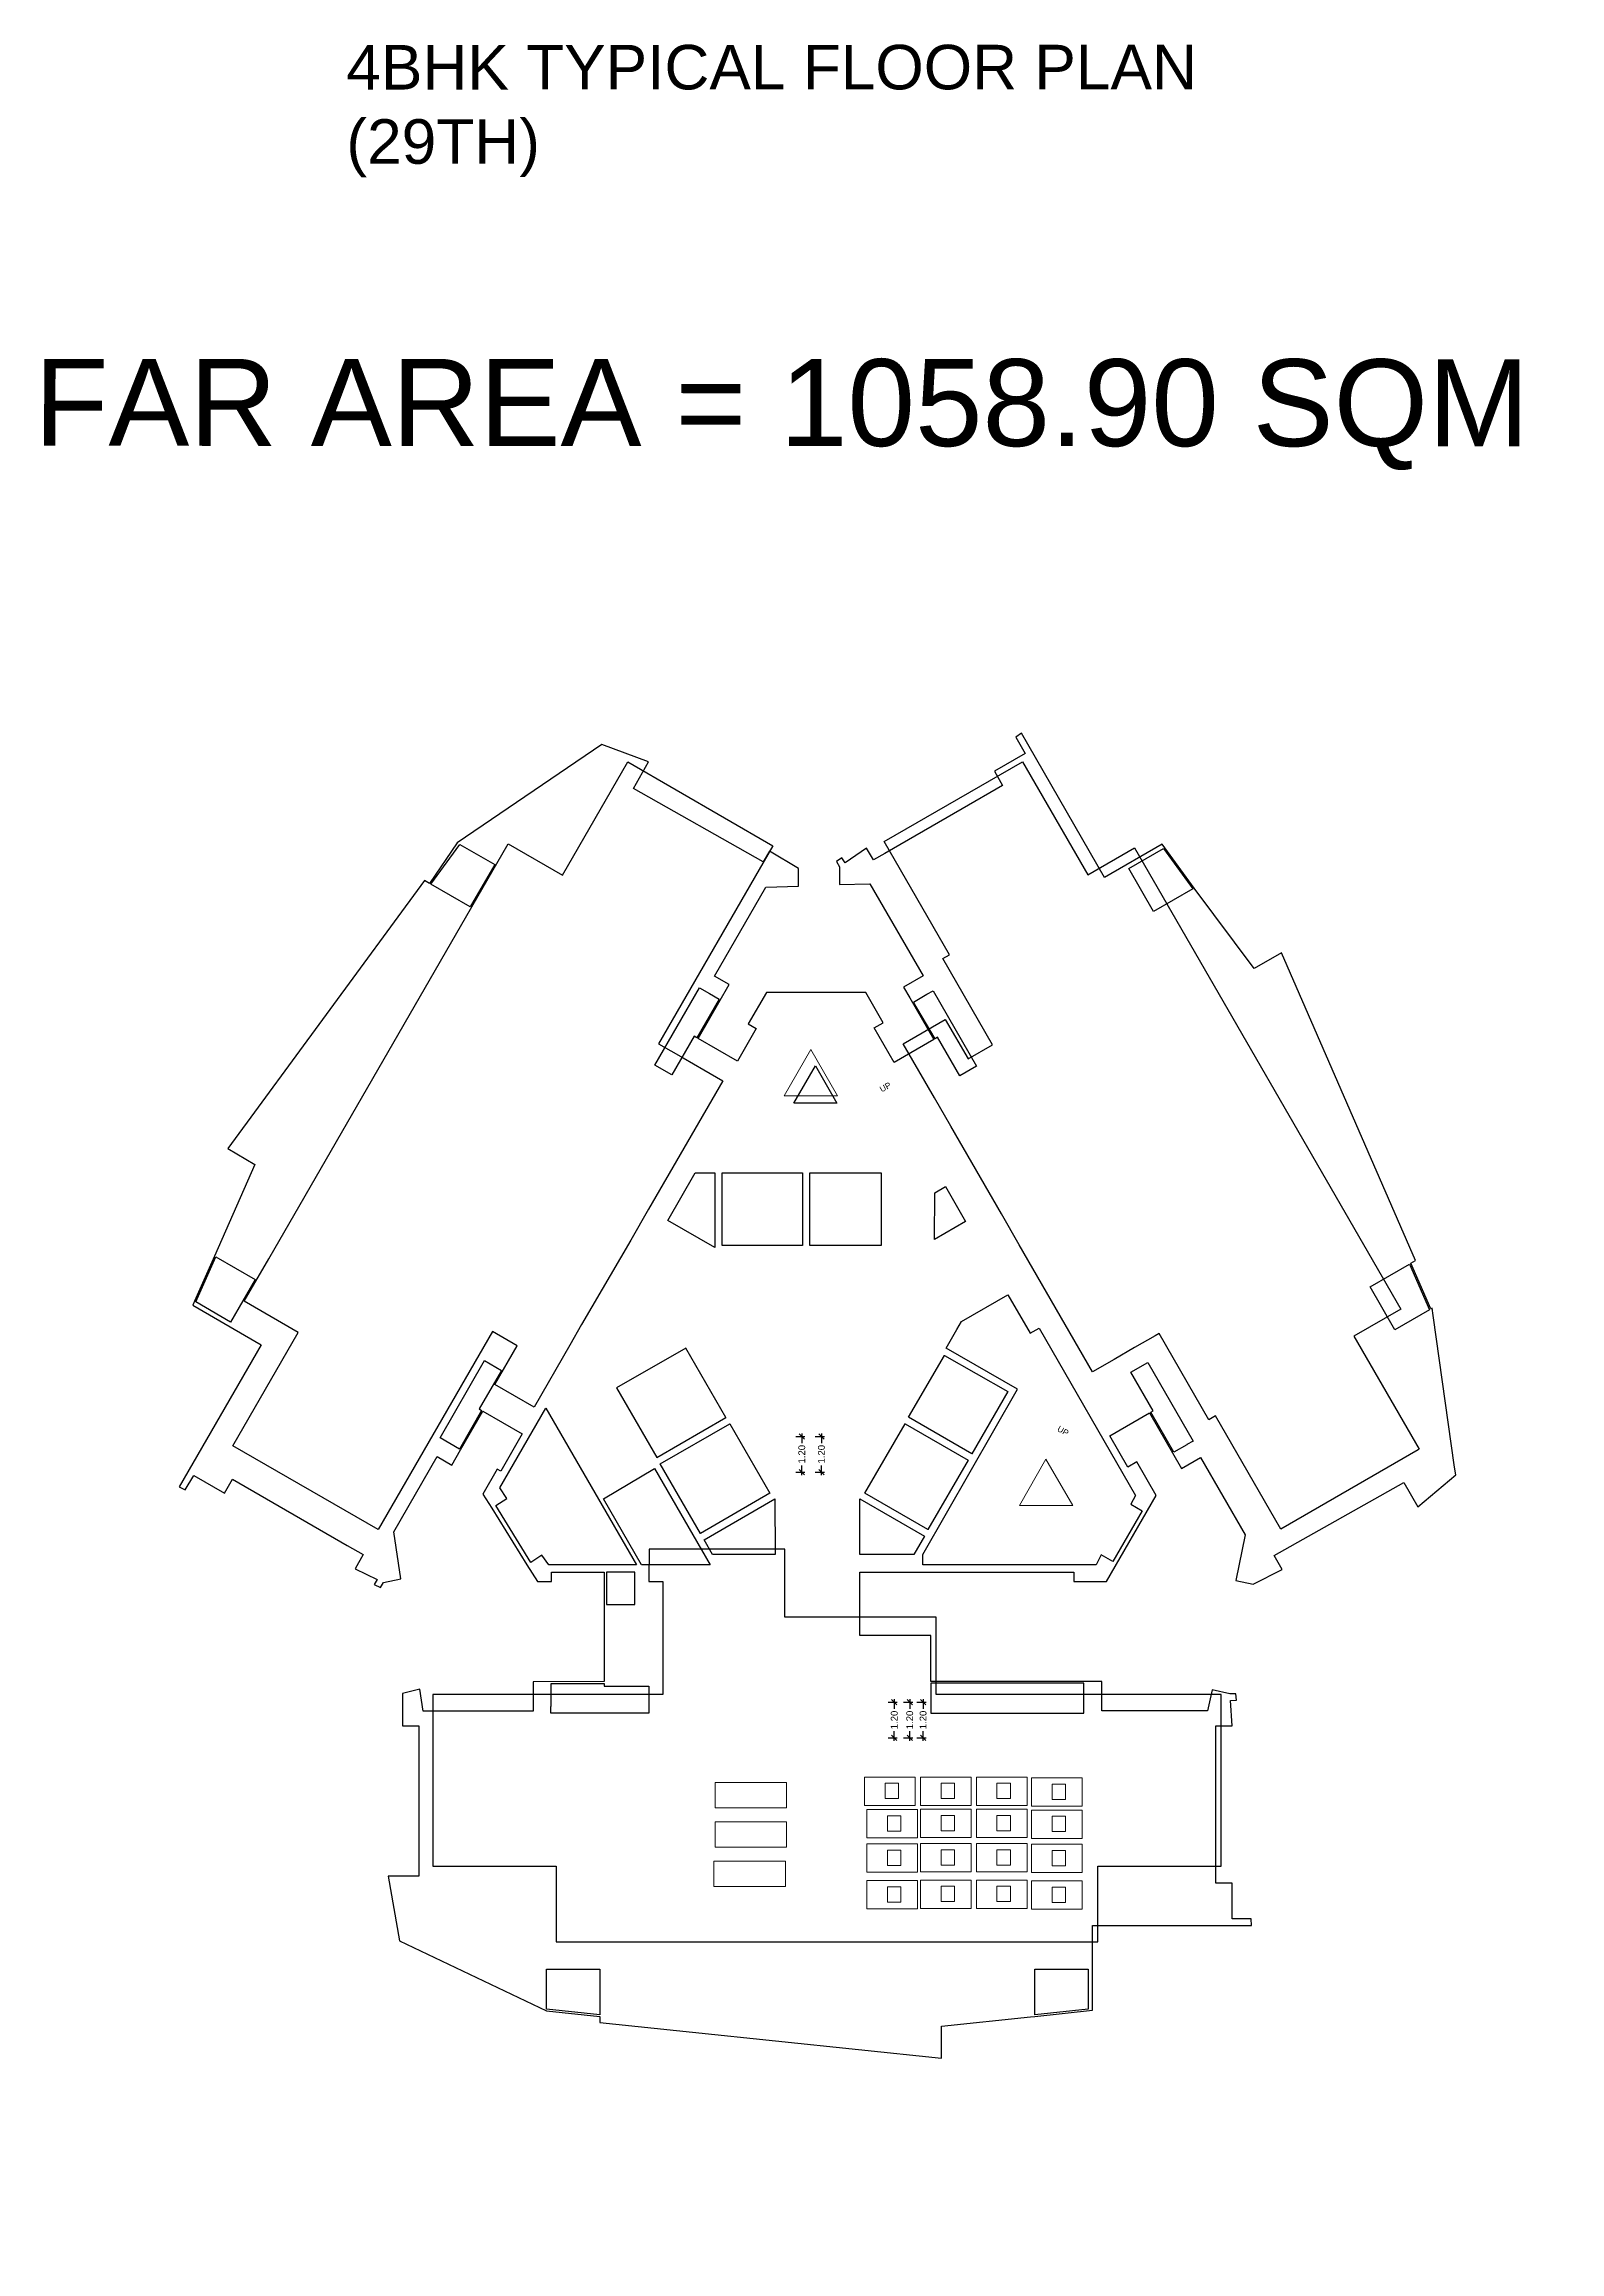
# Model space of a CAD drawing. Header units: metres. Extents: x 256329 to 886268, y -249371 to 355.
# Drawn here: x 281939.4 to 281990.4, y -555.7 to -481.3 of the extents above; entities that cross this region are included whole.
import ezdxf

# ---------------------------------------------------------------- set-up
doc = ezdxf.new("R2010")
doc.units = ezdxf.units.M
doc.header["$MEASUREMENT"] = 0
doc.header["$PDMODE"] = 35
doc.linetypes.add('CONTINOUS', pattern=[0])
doc.layers.get('0').update_dxf_attribs({"lineweight": 18})
doc.layers.get('Defpoints').update_dxf_attribs({"lineweight": 20})
doc.layers.add('A_TEXT', color=4, linetype='Continuous', lineweight=0, transparency=0.3)
for name, color, linetype, lineweight in [('BLK_1_FLR_35_BATH', 7, 'Continuous', 0), ('BLK_1_FLR_35_EXIT_WIDTH_DOOR', 7, 'Continuous', 0), ('BLK_1_FLR_35_UNITFA', 7, 'Continuous', 0)]:
    doc.layers.add(name, color=color, linetype=linetype, lineweight=lineweight)
for name, color, linetype in [('BLK_1_FLR_35_BLT_UP_AREA', 25, 'Continuous'), ('BLK_1_FLR_35_BLT_UP_AREA_DEDUCT', 25, 'Continuous'), ('BLK_1_FLR_35_CARPET_AREA', 25, 'Continuous'), ('BLK_1_FLR_35_FAR_AREA_DEDUCT', 7, 'Continuous'), ('BLK_1_FLR_35_WATER_CLOSET', 2, 'Continuous')]:
    doc.layers.add(name, color=color, linetype=linetype)
for name, color, linetype, plot in [('BLK_1_FLR_35_EXIT_WIDTH_STAIR', 7, 'Continuous', False), ('BLK_1_FLR_35_LIFT_10', 7, 'Continuous', False), ('BLK_1_FLR_35_LIFT_11', 7, 'Continuous', False), ('BLK_1_FLR_35_LIFT_12', 7, 'Continuous', False), ('BLK_1_FLR_35_LIFT_7', 7, 'Continuous', False), ('BLK_1_FLR_35_LIFT_8', 7, 'Continuous', False), ('BLK_1_FLR_35_LIFT_9', 7, 'Continuous', False)]:
    doc.layers.add(name, color=color, linetype=linetype, plot=plot)
doc.styles.add('Arial', font='arial.ttf')
doc.styles.get("Standard").update_dxf_attribs({"font": 'arial.ttf'})
doc.dimstyles.new('METRIC DIM', dxfattribs={"dimtxt": 0.23, "dimasz": 0.18, "dimexe": 0.1, "dimexo": 0.1, "dimgap": 0.09, "dimtad": 0, "dimzin": 0, "dimdsep": 46, "dimtxsty": 'Standard', "dimblk": 'OBLIQUE', "dimcen": 0, "dimdle": 0.1, "dimclrd": 147, "dimclre": 147, "dimclrt": 7, "dimadec": 0, "dimazin": 0, "dimtfac": 1, "dimtofl": 0, "dimtmove": 0, "dimatfit": 2, "dimfxl": 0.125, "dimtolj": 1, "dimtzin": 0, "dimarcsym": 0})

# ---------------------------------------------------------------- blocks, each defined once
blk = doc.blocks.new('_Oblique')
at = {"color": 0, "linetype": 'ByBlock', "lineweight": -2}
blk.add_line((-0.5, -0.5), (0.5, 0.5), dxfattribs=at)
blk = doc.blocks.new('*D127')
at = {"layer": 'BLK_1_FLR_35_EXIT_WIDTH_DOOR', "color": 147, "lineweight": -2, "transparency": 16777216}
for p, q in [((281967.806682, -537.156136), (281968.113745, -537.156136)), ((281968.013745, -537.056136), (281968.013745, -537.379436)), ((281968.013745, -538.457736), (281968.013745, -538.134436)), ((281967.806682, -538.357736), (281968.113745, -538.357736))]:
    blk.add_line(p, q, dxfattribs=at)
at = {"layer": 'Defpoints', "color": 0, "transparency": 16777216}
for p in [(281967.706682, -537.156136), (281967.706682, -538.357736), (281968.013745, -538.357736)]:
    blk.add_point(p, dxfattribs=at)
at = {"layer": 'BLK_1_FLR_35_EXIT_WIDTH_DOOR', "color": 147, "lineweight": -2, "transparency": 16777216, "xscale": 0.18, "yscale": 0.18, "zscale": 0.18}
for p, rotation in [((281968.013745, -537.156136), 90), ((281968.013745, -538.357736), 270)]:
    blk.add_blockref('_Oblique', p, dxfattribs=dict(at, rotation=rotation))
at = {"layer": 'BLK_1_FLR_35_EXIT_WIDTH_DOOR', "color": 7, "transparency": 16777216, "insert": (281968.013745, -537.756936), "char_height": 0.23, "attachment_point": 5, "rotation": 90}
blk.add_mtext('\\A1;1.20', dxfattribs=at)
blk = doc.blocks.new('*D128')
at = {"layer": 'BLK_1_FLR_35_EXIT_WIDTH_DOOR', "color": 147, "lineweight": -2, "transparency": 16777216}
for p, q in [((281968.327249, -537.156136), (281968.634313, -537.156136)), ((281968.534313, -537.056136), (281968.534313, -537.379436)), ((281968.534313, -538.457736), (281968.534313, -538.134436)), ((281968.327249, -538.357736), (281968.634313, -538.357736))]:
    blk.add_line(p, q, dxfattribs=at)
at = {"layer": 'Defpoints', "color": 0, "transparency": 16777216}
for p in [(281968.227249, -537.156136), (281968.227249, -538.357736), (281968.534313, -538.357736)]:
    blk.add_point(p, dxfattribs=at)
at = {"layer": 'BLK_1_FLR_35_EXIT_WIDTH_DOOR', "color": 147, "lineweight": -2, "transparency": 16777216, "xscale": 0.18, "yscale": 0.18, "zscale": 0.18}
for p, rotation in [((281968.534313, -537.156136), 90), ((281968.534313, -538.357736), 270)]:
    blk.add_blockref('_Oblique', p, dxfattribs=dict(at, rotation=rotation))
at = {"layer": 'BLK_1_FLR_35_EXIT_WIDTH_DOOR', "color": 7, "transparency": 16777216, "insert": (281968.534313, -537.756936), "char_height": 0.23, "attachment_point": 5, "rotation": 90}
blk.add_mtext('\\A1;1.20', dxfattribs=at)
blk = doc.blocks.new('*D129')
at = {"layer": 'BLK_1_FLR_35_EXIT_WIDTH_DOOR', "color": 147, "lineweight": -2, "transparency": 16777216}
for p, q in [((281968.777628, -537.156136), (281969.084692, -537.156136)), ((281968.984692, -537.056136), (281968.984692, -537.379436)), ((281968.984692, -538.457736), (281968.984692, -538.134436)), ((281968.777628, -538.357736), (281969.084692, -538.357736))]:
    blk.add_line(p, q, dxfattribs=at)
at = {"layer": 'Defpoints', "color": 0, "transparency": 16777216}
for p in [(281968.677628, -537.156136), (281968.677628, -538.357736), (281968.984692, -538.357736)]:
    blk.add_point(p, dxfattribs=at)
at = {"layer": 'BLK_1_FLR_35_EXIT_WIDTH_DOOR', "color": 147, "lineweight": -2, "transparency": 16777216, "xscale": 0.18, "yscale": 0.18, "zscale": 0.18}
for p, rotation in [((281968.984692, -537.156136), 90), ((281968.984692, -538.357736), 270)]:
    blk.add_blockref('_Oblique', p, dxfattribs=dict(at, rotation=rotation))
at = {"layer": 'BLK_1_FLR_35_EXIT_WIDTH_DOOR', "color": 7, "transparency": 16777216, "insert": (281968.984692, -537.756936), "char_height": 0.23, "attachment_point": 5, "rotation": 90}
blk.add_mtext('\\A1;1.20', dxfattribs=at)
blk = doc.blocks.new('*D130')
at = {"layer": 'BLK_1_FLR_35_EXIT_WIDTH_STAIR', "color": 147, "lineweight": -2, "transparency": 16777216}
for p, q in [((281965.354187, -528.207256), (281965.66125, -528.207256)), ((281965.56125, -528.107256), (281965.56125, -528.430556)), ((281965.56125, -529.508856), (281965.56125, -529.185556)), ((281965.354187, -529.408856), (281965.66125, -529.408856))]:
    blk.add_line(p, q, dxfattribs=at)
at = {"layer": 'Defpoints', "color": 0, "transparency": 16777216}
for p in [(281965.254187, -528.207256), (281965.254187, -529.408856), (281965.56125, -529.408856)]:
    blk.add_point(p, dxfattribs=at)
at = {"layer": 'BLK_1_FLR_35_EXIT_WIDTH_STAIR', "color": 147, "lineweight": -2, "transparency": 16777216, "xscale": 0.18, "yscale": 0.18, "zscale": 0.18}
for p, rotation in [((281965.56125, -528.207256), 90), ((281965.56125, -529.408856), 270)]:
    blk.add_blockref('_Oblique', p, dxfattribs=dict(at, rotation=rotation))
at = {"layer": 'BLK_1_FLR_35_EXIT_WIDTH_STAIR', "color": 7, "transparency": 16777216, "insert": (281965.56125, -528.808056), "char_height": 0.23, "attachment_point": 5, "rotation": 90}
blk.add_mtext('\\A1;1.20', dxfattribs=at)
blk = doc.blocks.new('*D131')
at = {"layer": 'BLK_1_FLR_35_EXIT_WIDTH_STAIR', "color": 147, "lineweight": -2, "transparency": 16777216}
for p, q in [((281964.693241, -528.207256), (281965.000304, -528.207256)), ((281964.900304, -528.107256), (281964.900304, -528.430556)), ((281964.900304, -529.508856), (281964.900304, -529.185556)), ((281964.693241, -529.408856), (281965.000304, -529.408856))]:
    blk.add_line(p, q, dxfattribs=at)
at = {"layer": 'Defpoints', "color": 0, "transparency": 16777216}
for p in [(281964.593241, -528.207256), (281964.593241, -529.408856), (281964.900304, -529.408856)]:
    blk.add_point(p, dxfattribs=at)
at = {"layer": 'BLK_1_FLR_35_EXIT_WIDTH_STAIR', "color": 147, "lineweight": -2, "transparency": 16777216, "xscale": 0.18, "yscale": 0.18, "zscale": 0.18}
for p, rotation in [((281964.900304, -528.207256), 90), ((281964.900304, -529.408856), 270)]:
    blk.add_blockref('_Oblique', p, dxfattribs=dict(at, rotation=rotation))
at = {"layer": 'BLK_1_FLR_35_EXIT_WIDTH_STAIR', "color": 7, "transparency": 16777216, "insert": (281964.900304, -528.808056), "char_height": 0.23, "attachment_point": 5, "rotation": 90}
blk.add_mtext('\\A1;1.20', dxfattribs=at)

msp = doc.modelspace()

# ---------------------------------------------------------------- linework, layer by layer
at = {"color": 5, "linetype": 'CONTINOUS', "elevation": 0.042641}
for points in [[(281964.303598, -516.736019), (281965.200408, -515.175335)], [(281966.103598, -516.736019), (281965.200408, -515.175335)], [(281966.103598, -516.736019), (281964.303598, -516.736019)], [(281972.225296, -530.531737), (281973.122105, -528.971053)], [(281974.025296, -530.531737), (281973.122105, -528.971053)], [(281974.025296, -530.531737), (281972.225296, -530.531737)]]:
    msp.add_lwpolyline(points, close=True, dxfattribs=at)
at = {"layer": 'BLK_1_FLR_35_BATH', "color": 3, "linetype": 'ByBlock', "lineweight": 9}
for points in [[(281967.014807, -540.632511), (281968.716607, -540.632511), (281968.716607, -539.678675), (281967.014807, -539.678675)], [(281968.898209, -540.632511), (281970.600009, -540.632511), (281970.600009, -539.678675), (281968.898209, -539.678675)], [(281970.781612, -540.632511), (281972.483412, -540.632511), (281972.483412, -539.678675), (281970.781612, -539.678675)], [(281972.639505, -540.657942), (281974.341305, -540.657942), (281974.341305, -539.704105), (281972.639505, -539.704105)], [(281967.091262, -541.731097), (281968.793062, -541.731097), (281968.793062, -540.777261), (281967.091262, -540.777261)], [(281968.898209, -541.718381), (281970.600009, -541.718381), (281970.600009, -540.764545), (281968.898209, -540.764545)], [(281970.781612, -541.718381), (281972.483412, -541.718381), (281972.483412, -540.764545), (281970.781612, -540.764545)], [(281972.639505, -541.743811), (281974.341305, -541.743811), (281974.341305, -540.789975), (281972.639505, -540.789975)], [(281967.091262, -542.880703), (281968.793062, -542.880703), (281968.793062, -541.926866), (281967.091262, -541.926866)], [(281968.898209, -542.867986), (281970.600009, -542.867986), (281970.600009, -541.91415), (281968.898209, -541.91415)], [(281970.781612, -542.867986), (281972.483412, -542.867986), (281972.483412, -541.91415), (281970.781612, -541.91415)], [(281972.639505, -542.893417), (281974.341305, -542.893417), (281974.341305, -541.93958), (281972.639505, -541.93958)], [(281967.091262, -544.112929), (281968.793062, -544.112929), (281968.793062, -543.159092), (281967.091262, -543.159092)], [(281968.898209, -544.100212), (281970.600009, -544.100212), (281970.600009, -543.146376), (281968.898209, -543.146376)], [(281970.781612, -544.100212), (281972.483412, -544.100212), (281972.483412, -543.146376), (281970.781612, -543.146376)], [(281972.639505, -544.125642), (281974.341305, -544.125642), (281974.341305, -543.171806), (281972.639505, -543.171806)]]:
    msp.add_lwpolyline(points, close=True, dxfattribs=at)
at = {"layer": 'BLK_1_FLR_35_BLT_UP_AREA', "color": 14, "elevation": 0.042641}
msp.add_lwpolyline([(281964.789313, -509.083824), (281963.806493, -508.505004), (281963.603401, -508.856842), (281959.230685, -506.392088), (281959.736599, -505.494547), (281958.160812, -504.909675), (281953.293115, -508.219495), (281952.364126, -509.586213), (281952.188717, -509.487004), (281945.570545, -518.516441), (281946.480031, -519.053132), (281945.11833, -522.135825), (281944.449289, -523.655156), (281944.38765, -523.793258), (281946.690786, -525.122725), (281943.933567, -529.906462), (281944.138936, -530.006114), (281944.420679, -529.527396), (281945.454868, -530.12409), (281945.730256, -529.648026), (281949.590588, -531.877231), (281950.130963, -532.18924), (281949.855861, -532.665694), (281950.604508, -533.026206), (281950.504279, -533.198038), (281950.711725, -533.299228), (281950.81172, -533.12602), (281951.399885, -533.007531), (281951.156181, -531.424105), (281952.623148, -528.883997), (281953.109984, -529.177488), (281953.405685, -528.665325), (281954.161565, -527.356948), (281955.486319, -528.121851), (281954.760392, -529.379051), (281954.640333, -529.309801), (281954.157035, -530.147706), (281954.461882, -530.619912), (281955.639817, -532.536196), (281955.999358, -533.093451), (281956.473773, -533.09345), (281956.473773, -532.784561), (281958.246071, -532.782292), (281958.246072, -534.018441), (281958.246077, -536.46604), (281955.855446, -536.470686), (281955.85567, -537.456167), (281952.149324, -537.459368), (281952.039217, -536.720957), (281951.450791, -536.860765, -0.000536), (281951.451523, -537.955465), (281952.001511, -537.955465), (281952.006801, -543.022046), (281950.966055, -543.022041), (281951.34947, -545.190661), (281956.07153, -547.437562), (281956.301359, -547.546924), (281958.101828, -547.737393), (281958.101828, -547.737393), (281958.096728, -547.939528), (281958.096728, -547.939528), (281961.215932, -548.266639), (281969.604141, -549.146313), (281969.599173, -548.069748), (281972.599112, -547.75279), (281972.749079, -547.737052), (281974.694274, -547.531463), (281974.694275, -547.36028), (281974.694275, -544.683051), (281980.044318, -544.683037), (281980.02858, -544.453032), (281979.394327, -544.453063), (281979.394318, -543.253929), (281978.844368, -543.253934), (281978.844366, -537.955465), (281979.394398, -537.955465), (281979.336776, -537.106778), (281979.532391, -537.093497), (281979.517746, -536.877761), (281979.317746, -536.877761), (281978.715473, -536.741305), (281978.562929, -537.45475), (281974.998341, -537.454789), (281974.998341, -536.462431), (281969.994665, -536.462431), (281969.246963, -536.465174), (281969.246963, -534.916306), (281966.85341, -534.916412), (281966.85341, -532.783746), (281974.057233, -532.782874), (281974.057056, -533.088934), (281975.157183, -533.089099), (281976.8349, -530.199215), (281976.182816, -529.069592), (281975.879695, -529.244571), (281975.270188, -528.189659), (281976.604745, -527.419385), (281977.683587, -529.287321), (281978.325223, -528.918397), (281979.831387, -531.527695), (281979.513233, -533.055049), (281980.095965, -533.178802), (281981.081236, -532.69433), (281980.805365, -532.216364), (281985.167649, -529.754722), (281985.646489, -530.584187), (281986.92034, -529.505002), (281986.884163, -529.23888), (281986.16044, -524.139344), (281986.125199, -523.891134), (281986.086871, -523.913254), (281985.406338, -522.377558), (281985.570103, -522.280711), (281981.04972, -511.921348), (281980.128914, -512.450554), (281978.112813, -509.741388), (281977.121356, -508.385319), (281977.032342, -508.26341), (281975.095245, -509.381449), (281972.294393, -504.531168), (281972.104011, -504.659688), (281972.420939, -505.20959), (281971.384246, -505.808036), (281971.659286, -506.28449), (281970.297028, -507.070675), (281967.6911, -508.574916), (281967.310929, -508.794416), (281967.082483, -508.398589), (281966.365321, -508.890234), (281966.251901, -508.724789), (281966.065897, -508.853752), (281966.165809, -509.027008), (281966.165809, -509.627008), (281967.189095, -509.598999), (281968.983222, -512.702623), (281968.329299, -513.081221), (281968.534534, -513.437117), (281968.534588, -513.43599), (281969.345912, -514.840946), (281968.00872, -515.613079), (281967.341425, -514.453518), (281967.64456, -514.278531), (281967.057615, -513.261749), (281963.70775, -513.261823), (281963.098071, -514.31877), (281963.366211, -514.473441), (281962.730972, -515.573699), (281961.406167, -514.80882), (281962.106587, -513.597694), (281962.456444, -512.988268), (281961.964021, -512.703939), (281963.690895, -509.714471), (281964.787729, -509.684362)], format="xyb", close=True, dxfattribs=at)
at = {"layer": 'BLK_1_FLR_35_BLT_UP_AREA_DEDUCT', "color": 14}
for points, elevation in [([(281953.388062, -508.273501), (281954.55851, -508.949497), (281953.733425, -510.378958), (281952.404457, -509.615767)], 0.042641), ([(281975.906737, -509.086538), (281977.077702, -508.410196), (281978.069126, -509.766218), (281976.741834, -510.532769)], 0.042641), ([(281961.458277, -513.104633), (281961.791871, -513.293996), (281961.790377, -513.296669), (281962.113625, -513.483297), (281961.363007, -514.783949), (281961.27611, -514.733744), (281960.526261, -516.03287), (281959.955755, -515.703483)], 0.042641), ([(281968.6638, -513.582076), (281969.113607, -513.319024), (281969.112747, -513.317614), (281969.319671, -513.198163), (281970.787445, -515.740774), (281970.224912, -516.065778), (281969.473716, -514.764889), (281969.386677, -514.815147)], 0.042641), ([(281965.357554, -515.723426), (281966.084365, -516.981839), (281964.631141, -516.982319)], 0.042641), ([(281960.382899, -520.939225), (281961.308452, -519.337431), (281961.96888, -519.337266), (281961.969507, -521.844541)], 0.042641), ([(281964.920521, -521.783328), (281962.219908, -521.783328), (281962.219908, -519.334004), (281964.920521, -519.334004)], 0.042641), ([(281967.569908, -521.78199), (281965.169295, -521.78199), (281965.169295, -519.33259), (281967.569908, -519.33259)], 0.042641), ([(281969.37611, -520.001814), (281969.736006, -519.793928), (281970.417493, -520.971412), (281969.372252, -521.575107)], 0.042641), ([(281944.492896, -523.680197), (281945.163247, -522.157887), (281946.488267, -522.926979), (281945.663177, -524.35605)], 0.042641), ([(281984.036185, -523.169743), (281985.362773, -522.40264), (281986.041523, -523.940586), (281984.87116, -524.616195)], 0.042641), ([(281960.990789, -525.233223), (281958.664586, -526.576105), (281960.01447, -528.91444), (281962.343235, -527.57008)], 0.124096), ([(281969.706692, -525.480322), (281971.833786, -526.693757), (281970.6244, -528.790575), (281968.491421, -527.55897)], 0.159639), ([(281952.715919, -528.252643), (281954.211007, -525.65366), (281954.781517, -525.98304), (281954.031369, -527.281981), (281954.1183, -527.332127), (281953.371322, -528.632448), (281953.047092, -528.44569), (281953.045064, -528.442297)], 0.042641), ([(281975.98504, -526.045002), (281976.547772, -525.720343), (281978.075087, -528.365783), (281977.866836, -528.485948), (281977.8679, -528.487328), (281977.426598, -528.742037), (281976.649425, -527.396003), (281976.736029, -527.346012)], 0.042641), ([(281954.591565, -530.537727), (281954.966681, -530.299468), (281954.727132, -529.936946), (281956.275917, -527.254097), (281959.331844, -532.533605), (281956.382024, -532.534343), (281956.14893, -532.212058), (281955.769016, -532.453226)], 0.042641), ([(281960.134347, -529.133904), (281962.472682, -527.784019), (281963.822567, -530.122354), (281961.484232, -531.472239)], 0.042641), ([(281967.026432, -530.117934), (281968.378394, -527.780799), (281970.499707, -529.006577), (281969.147746, -531.343712)], 0.042641), ([(281958.21941, -530.307037), (281959.942284, -529.291149), (281961.813466, -532.530683), (281959.505044, -532.532825)], 0.124096), ([(281961.609221, -531.688751), (281963.99675, -530.310468), (281963.996927, -532.184332), (281961.895427, -532.184531)], 0.042641), ([(281966.854747, -530.311828), (281969.028952, -531.566309), (281968.669315, -532.183012), (281966.855228, -532.183478)], 0.042641), ([(281958.325302, -533.867427), (281959.276151, -533.867432), (281959.276151, -532.782291), (281958.326214, -532.782291)], 0.042641), ([(281956.455446, -536.523817), (281958.246896, -536.523684), (281958.246896, -536.613485), (281959.746708, -536.613485), (281959.746708, -537.524806), (281956.4516, -537.525391), (281956.451561, -537.305466), (281956.455446, -537.305464)], 0.042641), ([(281969.246963, -536.613484), (281969.246587, -537.52487), (281974.394517, -537.524794), (281974.394762, -537.305466), (281974.398345, -537.305429), (281974.398345, -536.739868), (281974.398354, -536.514524), (281969.246963, -536.513501), (281969.246963, -536.613484)], 0.042641), ([(281956.301511, -546.153814), (281958.100455, -546.153706), (281958.096062, -547.686497), (281956.301369, -547.49679)], 0.042641), ([(281972.745474, -546.15385), (281974.544415, -546.153815), (281974.544557, -547.496789), (281972.750067, -547.688129)], 0.042641)]:
    msp.add_lwpolyline(points, close=True, dxfattribs=dict(at, elevation=elevation))
at = {"layer": 'BLK_1_FLR_35_CARPET_AREA', "color": 14, "elevation": 0.085282}
for points in [[(281959.136558, -521.595142), (281959.136558, -521.595142), (281957.484758, -524.442748), (281957.484758, -524.442748), (281957.09047, -525.138819), (281957.09047, -525.138819), (281955.89, -527.219856), (281954.564445, -526.454546), (281954.564336, -526.45448), (281955.314288, -525.155292), (281954.483343, -524.675551), (281954.483316, -524.675536), (281950.633327, -531.344046), (281945.742875, -528.520646), (281947.942924, -524.710014), (281946.12163, -523.658496), (281946.946615, -522.229563), (281955.016351, -508.252364), (281956.837291, -509.303645), (281959.037389, -505.493333), (281963.928105, -508.316872), (281960.077939, -514.985191), (281960.90899, -515.464915), (281960.908961, -515.464913), (281961.601986, -515.865141), (281961.601999, -515.865164), (281962.235446, -516.229481), (281959.737474, -520.556179), (281959.737474, -520.556179)], [(281972.222752, -521.752484), (281971.622749, -520.712941), (281971.622749, -520.712941), (281969.916287, -517.756371), (281969.916287, -517.756371), (281969.366411, -516.803671), (281969.366411, -516.803671), (281968.316875, -514.985267), (281969.731232, -514.168913), (281970.497937, -515.497872), (281971.32074, -515.023003), (281969.643942, -512.117827), (281969.869174, -511.987828), (281967.66963, -508.176938), (281972.329197, -505.487545), (281974.5287, -509.298344), (281976.105034, -508.388521), (281985.068679, -523.918699), (281983.492347, -524.82852), (281985.690731, -528.637382), (281985.651423, -528.662654), (281981.032282, -531.328714), (281978.832779, -527.517919), (281978.607525, -527.647927), (281976.930674, -524.742661), (281976.800771, -524.817638), (281976.107824, -525.217657), (281976.107824, -525.217657), (281975.415849, -525.61679), (281975.415849, -525.61679), (281974.693704, -526.033595), (281972.222752, -521.752484)], [(281964.324784, -532.009511), (281959.754223, -532.009513), (281959.752715, -533.09289), (281960.224785, -533.09289), (281960.224723, -533.343099), (281960.224771, -533.343099), (281960.224787, -534.143624), (281960.224801, -534.143624), (281960.224795, -534.891436), (281960.224779, -534.89056), (281960.224779, -535.690729), (281960.224784, -535.69073), (281960.224784, -536.902029), (281952.479582, -536.902051), (281952.479582, -542.677758), (281956.629581, -542.677758), (281956.629581, -545.231033), (281974.872388, -545.231057), (281974.872338, -542.677783), (281979.022389, -542.677783), (281979.022389, -536.902023), (281969.425048, -536.90428), (281969.425012, -534.293546), (281966.351424, -534.293546), (281966.351423, -534.293754), (281965.151226, -534.293601), (281965.151226, -534.293527), (281964.324779, -534.293542), (281964.324774, -533.059512), (281964.324774, -533.059512)]]:
    msp.add_lwpolyline(points, close=True, dxfattribs=at)
at = {"layer": 'BLK_1_FLR_35_FAR_AREA_DEDUCT', "color": 14, "elevation": 0.042641}
msp.add_lwpolyline([(281969.758249, -525.231132), (281970.117634, -524.611818), (281970.27502, -524.340261), (281971.835537, -523.441048), (281972.588783, -524.734786), (281972.888469, -524.561831), (281976.1416, -530.198883), (281975.976194, -530.485157), (281976.363942, -530.714458), (281975.371803, -532.417426), (281974.981812, -532.192909), (281974.811858, -532.531737), (281968.969728, -532.533198), (281968.96964, -532.183198), (281972.166364, -526.620064)], close=True, dxfattribs=at)
at = {"layer": 'BLK_1_FLR_35_LIFT_10', "color": 1, "linetype": 'ByBlock', "lineweight": 9, "elevation": 0.042641}
msp.add_lwpolyline([(281967.026432, -530.117934), (281968.378394, -527.780799), (281970.499707, -529.006577), (281969.147746, -531.343712)], close=True, dxfattribs=at)
at = {"layer": 'BLK_1_FLR_35_LIFT_11', "color": 1, "linetype": 'ByBlock', "lineweight": 9, "elevation": 0.042641}
msp.add_lwpolyline([(281960.134347, -529.133904), (281962.472682, -527.784019), (281963.822567, -530.122354), (281961.484232, -531.472239)], close=True, dxfattribs=at)
at = {"layer": 'BLK_1_FLR_35_LIFT_12', "color": 2, "linetype": 'ByBlock', "lineweight": 9, "elevation": 0.124096}
msp.add_lwpolyline([(281960.990789, -525.233223), (281958.664586, -526.576105), (281960.01447, -528.91444), (281962.343235, -527.57008)], close=True, dxfattribs=at)
at = {"layer": 'BLK_1_FLR_35_LIFT_7', "color": 1, "linetype": 'ByBlock', "lineweight": 9, "elevation": 0.042641}
msp.add_lwpolyline([(281964.920521, -521.783328), (281962.219908, -521.783328), (281962.219908, -519.334004), (281964.920521, -519.334004)], close=True, dxfattribs=at)
at = {"layer": 'BLK_1_FLR_35_LIFT_8', "color": 1, "linetype": 'ByBlock', "lineweight": 9, "elevation": 0.042641}
msp.add_lwpolyline([(281967.569908, -521.78199), (281965.169295, -521.78199), (281965.169295, -519.33259), (281967.569908, -519.33259)], close=True, dxfattribs=at)
at = {"layer": 'BLK_1_FLR_35_LIFT_9', "color": 1, "linetype": 'ByBlock', "lineweight": 9, "elevation": 0.159639}
msp.add_lwpolyline([(281969.706692, -525.480322), (281971.833786, -526.693757), (281970.6244, -528.790575), (281968.491421, -527.55897)], close=True, dxfattribs=at)
at = {"layer": 'BLK_1_FLR_35_UNITFA', "color": 5}
for points in [[(281964.384582, -539.86508), (281961.9785, -539.86508), (281961.9785, -540.715802), (281964.384582, -540.715802)], [(281964.384582, -541.187008), (281961.9785, -541.187008), (281961.9785, -542.03773), (281964.384582, -542.03773)], [(281964.345454, -542.516285), (281961.939372, -542.516285), (281961.939372, -543.367007), (281964.345454, -543.367007)]]:
    msp.add_lwpolyline(points, close=True, dxfattribs=at)
at = {"layer": 'BLK_1_FLR_35_WATER_CLOSET', "color": 3, "linetype": 'ByBlock', "lineweight": 9}
for points in [[(281967.703613, -539.890234), (281968.156211, -539.890234), (281968.156211, -540.406594), (281967.703613, -540.406594)], [(281969.587016, -539.890234), (281970.039614, -539.890234), (281970.039614, -540.406594), (281969.587016, -540.406594)], [(281971.470418, -539.890234), (281971.923016, -539.890234), (281971.923016, -540.406594), (281971.470418, -540.406594)], [(281973.328312, -539.915665), (281973.78091, -539.915665), (281973.78091, -540.432025), (281973.328312, -540.432025)], [(281967.780068, -540.98882), (281968.232667, -540.98882), (281968.232667, -541.50518), (281967.780068, -541.50518)], [(281969.587016, -540.976104), (281970.039614, -540.976104), (281970.039614, -541.492464), (281969.587016, -541.492464)], [(281971.470418, -540.976104), (281971.923016, -540.976104), (281971.923016, -541.492464), (281971.470418, -541.492464)], [(281973.328312, -541.001534), (281973.78091, -541.001534), (281973.78091, -541.517894), (281973.328312, -541.517894)], [(281967.780068, -542.138426), (281968.232667, -542.138426), (281968.232667, -542.654786), (281967.780068, -542.654786)], [(281969.587016, -542.125709), (281970.039614, -542.125709), (281970.039614, -542.642069), (281969.587016, -542.642069)], [(281971.470418, -542.125709), (281971.923016, -542.125709), (281971.923016, -542.642069), (281971.470418, -542.642069)], [(281973.328312, -542.15114), (281973.78091, -542.15114), (281973.78091, -542.6675), (281973.328312, -542.6675)], [(281967.780068, -543.370652), (281968.232667, -543.370652), (281968.232667, -543.887012), (281967.780068, -543.887012)], [(281969.587016, -543.357935), (281970.039614, -543.357935), (281970.039614, -543.874295), (281969.587016, -543.874295)], [(281971.470418, -543.357935), (281971.923016, -543.357935), (281971.923016, -543.874295), (281971.470418, -543.874295)], [(281973.328312, -543.383365), (281973.78091, -543.383365), (281973.78091, -543.899726), (281973.328312, -543.899726)]]:
    msp.add_lwpolyline(points, close=True, dxfattribs=at)

# ---------------------------------------------------------------- texts
at = {"layer": 'A_TEXT', "lineweight": 0, "style": 'Arial'}
for s, insert, char_height, width, attachment_point, rotation in [('4BHK TYPICAL FLOOR PLAN\\P(29TH)', (281949.562574, -485.804797, 0.982013), 1.5, 49.030574, 7, 0.01797177), ('\\pxt13;FAR AREA = 1058.90 SQM', (281989.394927, -495.668766, 3.689161), 2.927656, 187.570469, 9, 359.98202823), ('\\pxi2.2673,qc;UP', (281966.465748, -517.228497, 0.042641), 0.2, 2.485498, 7, 28.12797722), ('\\pxi2.2673,qc;UP', (281972.373079, -527.375125, 0.042641), 0.2, 2.485498, 7, 329.99450982)]:
    msp.add_mtext(s, dxfattribs=dict(at, insert=insert, char_height=char_height, width=width, attachment_point=attachment_point, rotation=rotation))

# ---------------------------------------------------------------- dimensions: what is measured, and where the dimension line sits
at = {"layer": 'BLK_1_FLR_35_EXIT_WIDTH_DOOR', "color": 1}
for base, p1, p2, picture, middle in [((281968.013745, -538.357736), (281967.706682, -537.156136), (281967.706682, -538.357736), '*D127', (281968.013745, -537.756936)), ((281968.534313, -538.357736), (281968.227249, -537.156136), (281968.227249, -538.357736), '*D128', (281968.534313, -537.756936)), ((281968.984692, -538.357736), (281968.677628, -537.156136), (281968.677628, -538.357736), '*D129', (281968.984692, -537.756936))]:
    dim = msp.add_linear_dim(base=base, p1=p1, p2=p2, angle=90, dimstyle='METRIC DIM', override={"dimfxl": 0.18}, dxfattribs=at)
    dim.commit()
    dim.dimension.update_dxf_attribs({"geometry": picture, "text_midpoint": middle})
at = {"layer": 'BLK_1_FLR_35_EXIT_WIDTH_STAIR', "color": 7}
for base, p1, p2, picture, middle in [((281964.900304, -529.408856), (281964.593241, -528.207256), (281964.593241, -529.408856), '*D131', (281964.900304, -528.808056)), ((281965.56125, -529.408856), (281965.254187, -528.207256), (281965.254187, -529.408856), '*D130', (281965.56125, -528.808056))]:
    dim = msp.add_linear_dim(base=base, p1=p1, p2=p2, angle=90, dimstyle='METRIC DIM', override={"dimfxl": 0.18}, dxfattribs=at)
    dim.commit()
    dim.dimension.update_dxf_attribs({"geometry": picture, "text_midpoint": middle})

doc.saveas('drawing.dxf')
